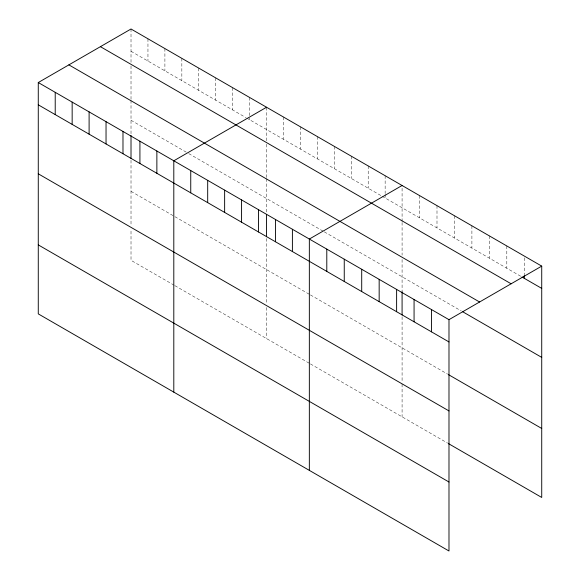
<?xml version="1.0" encoding="UTF-8"?>
<svg xmlns="http://www.w3.org/2000/svg" width="580" height="580" viewBox="0 0 580 580"><rect width="100%" height="100%" fill="white"/><g stroke="black" fill="none" stroke-linecap="round" stroke-linejoin="round"><path stroke-width="0.43" stroke-dasharray="2.9 2.17" d="M266.553 144.188L266.553 177.821M266.553 140.737L266.553 107.249M402.085 222.437L402.085 255.207M402.085 221.575L402.085 185.499M131.015 51.279L245.761 117.522M246.529 117.965L381.292 195.772M382.06 196.214L521.239 276.566M131.015 120.263L188 153.163M188.775 153.613L323.538 231.413M324.307 231.862L461.281 310.945M131.015 191.342L174.145 216.246M174.913 216.688L309.676 294.495M310.445 294.937L447.622 374.136M174.145 285.23L131.015 260.333L131.015 229.288M174.913 285.679L309.676 363.479M310.445 363.928L447.622 443.12M524.269 257.825L524.269 274.753M506.818 245.963L506.818 268.243M489.361 235.886L489.361 258.165M471.902 225.808L471.902 248.088M454.452 215.731L454.452 238.01M436.994 205.654L436.994 227.933M419.543 195.576L419.543 217.855M402.085 259.521L402.085 291.87M402.085 316.745L402.085 382.343M402.085 384.061L402.085 416.832M385.142 175.718L385.142 193.539M385.142 194.43L385.142 197.998M368.199 165.938L368.199 188.217M351.262 156.158L351.262 178.43M334.319 146.377L334.319 168.649M317.376 136.59L317.376 158.869M300.433 126.81L300.433 149.089M283.489 117.029L283.489 139.309M266.553 178.684L266.553 212.73M266.553 238.496L266.553 304.087M266.553 307.538L266.553 338.582M249.61 97.469L249.61 119.748M232.667 87.689L232.667 109.968M215.724 77.908L215.724 100.18M198.78 68.128L198.78 90.4M181.844 58.341L181.844 80.62M164.901 48.561L164.901 70.84M147.958 38.78L147.958 61.059M131.015 29L131.015 62.488M131.015 65.939L131.015 99.572M131.015 100.434L131.015 134.48M131.015 160.247L131.015 225.838"/><path stroke-width="0.87" d="M38.273 82.541L448.985 319.667L448.985 551L38.273 313.882L38.273 82.541L131.015 29L541.727 266.118L541.727 497.459L448.376 443.562M266.553 107.249L173.804 160.798L173.804 392.131M402.085 185.499L309.343 239.047L309.343 470.38M448.985 319.667L541.727 266.118M521.993 277.008L541.727 288.398M100.412 46.668L511.118 283.794M68.882 64.873L479.587 301.999M462.797 311.815L541.727 357.389M38.273 104.821L448.985 341.946M448.376 374.571L541.727 428.468M38.273 173.811L448.985 410.93M38.273 244.89L448.985 482.009M524.269 275.645L524.269 278.32M431.527 309.589L431.527 331.861M414.069 299.512L414.069 321.784M402.085 291.87L402.085 314.969M396.618 289.435L396.618 311.707M379.161 279.357L379.161 301.629M361.71 269.279L361.71 291.551M344.252 259.202L344.252 281.474M326.794 249.124L326.794 271.396M292.4 229.267L292.4 251.539M275.457 219.479L275.457 241.758M266.553 214.506L266.553 236.72M258.513 209.699L258.513 231.978M241.577 199.919L241.577 222.198M224.634 190.138L224.634 212.418M207.691 180.358L207.691 202.637M190.748 170.578L190.748 192.85M156.868 151.01L156.868 173.29M139.925 141.23L139.925 163.509M131.015 135.372L131.015 158.471M122.982 131.45L122.982 153.729M106.038 121.669L106.038 143.949M89.103 111.889L89.103 134.168M72.159 102.109L72.159 124.381M55.216 92.329L55.216 114.601"/></g></svg>
